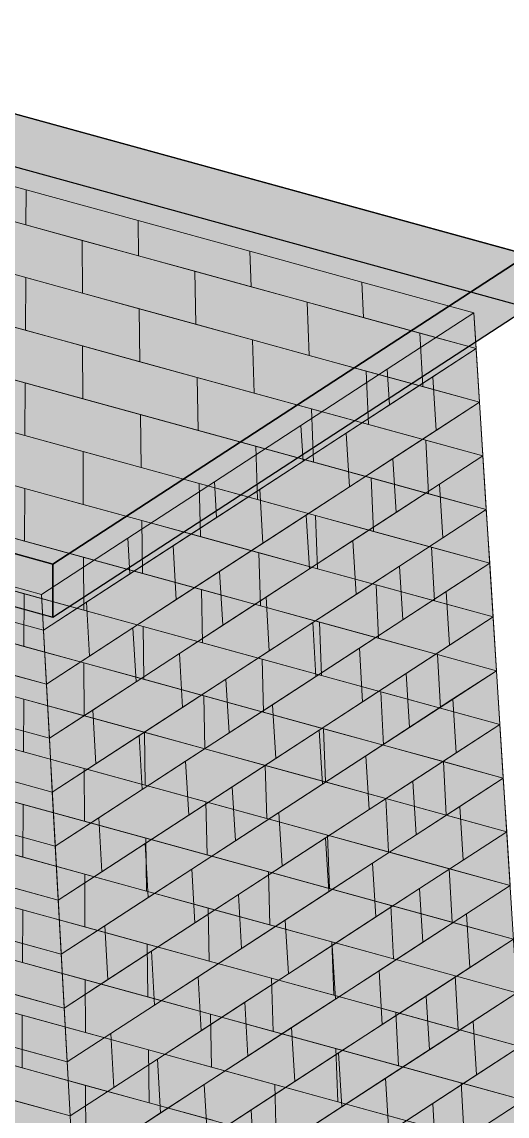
# Paper-space layout '02 Chimney' of a CAD drawing. Header units: millimetres. Extents: x 5 to 415, y 5 to 287.
# Drawn here: x 277.7 to 299.9, y 149 to 199 of the extents above; entities that cross this region are included whole.
import ezdxf

# ---------------------------------------------------------------- set-up
doc = ezdxf.new("R2010")
doc.units = ezdxf.units.MM
doc.layers.add('SHEET_GEOMETRY', color=7, linetype='Continuous')

# ---------------------------------------------------------------- blocks, each defined once
blk = doc.blocks.new('SHEET_02_CHIMNEY')
at = {"layer": 'SHEET_GEOMETRY', "lineweight": 25}
for p, q in [((262.04, 199.027), (300.861, 188.372)), ((300.861, 188.372), (262.04, 199.027)), ((300.861, 185.952), (262.04, 196.606)), ((279.141, 174.238), (300.861, 188.372)), ((300.861, 188.372), (279.141, 174.238)), ((279.141, 171.817), (300.861, 185.952)), ((240.32, 184.892), (279.141, 174.238)), ((279.141, 174.238), (240.32, 184.892)), ((240.32, 182.472), (279.141, 171.817)), ((279.141, 174.238), (279.141, 171.817)), ((279.141, 171.817), (279.141, 174.238))]:
    blk.add_line(p, q, dxfattribs=at)
at = {"layer": 'SHEET_GEOMETRY', "lineweight": 9}
for p, q in [((272.802, 192.756), (277.921, 191.351)), ((277.914, 189.745), (272.767, 191.158)), ((277.921, 191.351), (277.914, 189.745)), ((277.914, 189.745), (277.921, 191.351)), ((277.921, 191.351), (283.04, 189.946)), ((275.34, 190.451), (280.487, 189.039)), ((283.061, 188.332), (277.914, 189.745)), ((283.04, 189.946), (283.061, 188.332)), ((283.061, 188.332), (283.04, 189.946)), ((283.04, 189.946), (288.16, 188.541)), ((272.713, 188.761), (277.902, 187.337)), ((280.487, 189.039), (280.497, 186.625)), ((280.497, 186.625), (280.487, 189.039)), ((280.487, 189.039), (285.634, 187.626)), ((288.208, 186.92), (283.061, 188.332)), ((288.16, 188.541), (288.208, 186.92)), ((288.208, 186.92), (288.16, 188.541)), ((288.16, 188.541), (293.279, 187.136)), ((280.497, 186.625), (275.308, 188.049)), ((285.634, 187.626), (285.685, 185.201)), ((285.685, 185.201), (285.634, 187.626)), ((285.634, 187.626), (290.781, 186.214)), ((277.902, 187.337), (277.891, 184.928)), ((277.891, 184.928), (277.902, 187.337)), ((277.902, 187.337), (283.091, 185.913)), ((293.279, 187.136), (293.355, 185.507)), ((293.355, 185.507), (293.279, 187.136)), ((293.279, 187.136), (298.398, 185.731)), ((285.685, 185.201), (280.497, 186.625)), ((293.355, 185.507), (288.208, 186.92)), ((277.891, 184.928), (272.66, 186.364)), ((290.781, 186.214), (290.874, 183.777)), ((290.874, 183.777), (290.781, 186.214)), ((290.781, 186.214), (295.928, 184.801)), ((275.276, 185.646), (280.506, 184.211)), ((283.091, 185.913), (283.121, 183.493)), ((283.121, 183.493), (283.091, 185.913)), ((283.091, 185.913), (288.28, 184.489)), ((298.398, 185.731), (294.442, 183.156)), ((298.398, 185.731), (298.502, 184.095)), ((298.502, 184.095), (298.398, 185.731)), ((290.874, 183.777), (285.685, 185.201)), ((298.502, 184.095), (293.355, 185.507)), ((283.121, 183.493), (277.891, 184.928)), ((295.928, 184.801), (296.063, 182.352)), ((296.063, 182.352), (295.928, 184.801)), ((295.928, 184.801), (298.502, 184.095)), ((280.506, 184.211), (280.516, 181.796)), ((280.516, 181.796), (280.506, 184.211)), ((280.506, 184.211), (285.737, 182.775)), ((288.28, 184.489), (288.352, 182.057)), ((288.352, 182.057), (288.28, 184.489)), ((288.28, 184.489), (293.469, 183.064)), ((294.543, 181.518), (298.502, 184.095)), ((298.502, 184.095), (296.523, 182.807)), ((298.502, 184.095), (298.657, 181.64)), ((298.657, 181.64), (298.502, 184.095)), ((272.607, 183.967), (277.879, 182.52)), ((296.063, 182.352), (290.874, 183.777)), ((280.516, 181.796), (275.243, 183.243)), ((288.352, 182.057), (283.121, 183.493)), ((294.442, 183.156), (290.486, 180.582)), ((294.442, 183.156), (294.543, 181.518)), ((294.543, 181.518), (294.442, 183.156)), ((285.737, 182.775), (285.788, 180.349)), ((285.788, 180.349), (285.737, 182.775)), ((285.737, 182.775), (290.967, 181.339)), ((296.523, 182.807), (292.564, 180.23)), ((293.469, 183.064), (293.582, 180.622)), ((293.582, 180.622), (293.469, 183.064)), ((293.469, 183.064), (298.657, 181.64)), ((296.523, 182.807), (296.676, 180.351)), ((296.676, 180.351), (296.523, 182.807)), ((277.879, 182.52), (277.868, 180.112)), ((277.868, 180.112), (277.879, 182.52)), ((277.879, 182.52), (283.152, 181.073)), ((298.657, 181.64), (296.063, 182.352)), ((285.788, 180.349), (280.516, 181.796)), ((293.582, 180.622), (288.352, 182.057)), ((298.657, 181.64), (294.695, 179.062)), ((296.676, 180.351), (298.657, 181.64)), ((298.657, 181.64), (298.813, 179.186)), ((298.813, 179.186), (298.657, 181.64)), ((277.868, 180.112), (272.554, 181.57)), ((290.585, 178.942), (294.543, 181.518)), ((290.967, 181.339), (291.06, 178.902)), ((291.06, 178.902), (290.967, 181.339)), ((290.967, 181.339), (296.198, 179.904)), ((275.211, 180.841), (280.525, 179.382)), ((283.152, 181.073), (283.182, 178.653)), ((283.182, 178.653), (283.152, 181.073)), ((283.152, 181.073), (288.424, 179.626)), ((290.486, 180.582), (286.53, 178.007)), ((290.486, 180.582), (290.585, 178.942)), ((290.585, 178.942), (290.486, 180.582)), ((298.813, 179.186), (293.582, 180.622)), ((283.182, 178.653), (277.868, 180.112)), ((291.06, 178.902), (285.788, 180.349)), ((292.564, 180.23), (288.605, 177.654)), ((292.564, 180.23), (292.714, 177.772)), ((292.714, 177.772), (292.564, 180.23)), ((292.714, 177.772), (296.676, 180.351)), ((288.424, 179.626), (288.496, 177.195)), ((288.496, 177.195), (288.424, 179.626)), ((288.424, 179.626), (293.696, 178.179)), ((296.198, 179.904), (296.332, 177.455)), ((296.332, 177.455), (296.198, 179.904)), ((296.198, 179.904), (298.813, 179.186)), ((272.501, 179.173), (277.857, 177.703)), ((280.525, 179.382), (280.535, 176.968)), ((280.535, 176.968), (280.525, 179.382)), ((280.525, 179.382), (285.839, 177.924)), ((294.847, 176.605), (298.813, 179.186)), ((298.813, 179.186), (296.83, 177.896)), ((298.813, 179.186), (298.969, 176.732)), ((298.969, 176.732), (298.813, 179.186)), ((288.496, 177.195), (283.182, 178.653)), ((286.626, 176.366), (290.585, 178.942)), ((294.695, 179.062), (290.733, 176.483)), ((296.332, 177.455), (291.06, 178.902)), ((294.695, 179.062), (294.847, 176.605)), ((294.847, 176.605), (294.695, 179.062)), ((280.535, 176.968), (275.179, 178.438)), ((293.696, 178.179), (293.81, 175.736)), ((293.81, 175.736), (293.696, 178.179)), ((293.696, 178.179), (298.969, 176.732)), ((277.857, 177.703), (277.845, 175.295)), ((277.845, 175.295), (277.857, 177.703)), ((277.857, 177.703), (283.212, 176.233)), ((286.53, 178.007), (282.574, 175.433)), ((288.605, 177.654), (284.647, 175.078)), ((285.839, 177.924), (285.89, 175.498)), ((285.89, 175.498), (285.839, 177.924)), ((285.839, 177.924), (291.153, 176.465)), ((286.53, 178.007), (286.626, 176.366)), ((286.626, 176.366), (286.53, 178.007)), ((288.605, 177.654), (288.751, 175.194)), ((288.751, 175.194), (288.605, 177.654)), ((288.751, 175.194), (292.714, 177.772)), ((296.83, 177.896), (292.864, 175.315)), ((296.83, 177.896), (296.984, 175.44)), ((296.984, 175.44), (296.83, 177.896)), ((293.81, 175.736), (288.496, 177.195)), ((298.969, 176.732), (296.332, 177.455)), ((277.845, 175.295), (272.448, 176.776)), ((285.89, 175.498), (280.535, 176.968)), ((290.881, 174.024), (294.847, 176.605)), ((298.969, 176.732), (294.998, 174.148)), ((296.984, 175.44), (298.969, 176.732)), ((298.969, 176.732), (299.124, 174.278)), ((299.124, 174.278), (298.969, 176.732)), ((282.667, 173.79), (286.626, 176.366)), ((283.212, 176.233), (283.243, 173.813)), ((283.243, 173.813), (283.212, 176.233)), ((283.212, 176.233), (288.568, 174.763)), ((290.733, 176.483), (286.77, 173.904)), ((290.733, 176.483), (290.881, 174.024)), ((290.881, 174.024), (290.733, 176.483)), ((291.153, 176.465), (291.246, 174.028)), ((291.246, 174.028), (291.153, 176.465)), ((291.153, 176.465), (296.467, 175.007)), ((275.147, 176.035), (280.544, 174.554)), ((299.124, 174.278), (293.81, 175.736)), ((283.243, 173.813), (277.845, 175.295)), ((282.574, 175.433), (278.618, 172.858)), ((284.647, 175.078), (280.688, 172.502)), ((282.574, 175.433), (282.667, 173.79)), ((282.667, 173.79), (282.574, 175.433)), ((284.647, 175.078), (284.789, 172.615)), ((284.789, 172.615), (284.647, 175.078)), ((284.789, 172.615), (288.751, 175.194)), ((291.246, 174.028), (285.89, 175.498)), ((292.864, 175.315), (288.897, 172.733)), ((292.864, 175.315), (293.013, 172.857)), ((293.013, 172.857), (292.864, 175.315)), ((293.013, 172.857), (296.984, 175.44)), ((288.568, 174.763), (288.64, 172.332)), ((288.64, 172.332), (288.568, 174.763)), ((288.568, 174.763), (293.924, 173.293)), ((296.467, 175.007), (296.602, 172.559)), ((296.602, 172.559), (296.467, 175.007)), ((296.467, 175.007), (299.124, 174.278)), ((272.395, 174.379), (277.834, 172.886)), ((278.618, 172.858), (273.498, 174.263)), ((280.544, 174.554), (280.554, 172.14)), ((280.554, 172.14), (280.544, 174.554)), ((280.544, 174.554), (285.942, 173.073)), ((294.998, 174.148), (291.028, 171.565)), ((294.998, 174.148), (295.15, 171.692)), ((295.15, 171.692), (294.998, 174.148)), ((295.15, 171.692), (299.124, 174.278)), ((299.124, 174.278), (297.137, 172.985)), ((299.124, 174.278), (299.28, 171.824)), ((299.28, 171.824), (299.124, 174.278)), ((280.554, 172.14), (275.114, 173.633)), ((278.709, 171.214), (282.667, 173.79)), ((286.77, 173.904), (282.808, 171.326)), ((288.64, 172.332), (283.243, 173.813)), ((286.77, 173.904), (286.914, 171.443)), ((286.914, 171.443), (286.77, 173.904)), ((286.914, 171.443), (290.881, 174.024)), ((296.602, 172.559), (291.246, 174.028)), ((285.942, 173.073), (285.993, 170.647)), ((285.993, 170.647), (285.942, 173.073)), ((285.942, 173.073), (291.339, 171.591)), ((293.924, 173.293), (294.038, 170.851)), ((294.038, 170.851), (293.924, 173.293)), ((293.924, 173.293), (299.28, 171.824)), ((273.562, 172.626), (278.709, 171.214)), ((277.834, 172.886), (277.823, 170.478)), ((277.823, 170.478), (277.834, 172.886)), ((277.834, 172.886), (283.273, 171.394)), ((278.618, 172.858), (278.709, 171.214)), ((278.709, 171.214), (278.618, 172.858)), ((280.826, 170.036), (284.789, 172.615)), ((288.897, 172.733), (284.931, 170.152)), ((288.897, 172.733), (289.043, 170.273)), ((289.043, 170.273), (288.897, 172.733)), ((289.043, 170.273), (293.013, 172.857)), ((297.137, 172.985), (293.163, 170.399)), ((297.137, 172.985), (297.291, 170.529)), ((297.291, 170.529), (297.137, 172.985)), ((280.688, 172.502), (278.709, 171.214)), ((285.993, 170.647), (280.554, 172.14)), ((280.688, 172.502), (280.826, 170.036)), ((280.826, 170.036), (280.688, 172.502)), ((294.038, 170.851), (288.64, 172.332)), ((299.28, 171.824), (296.602, 172.559)), ((277.823, 170.478), (272.342, 171.982)), ((278.709, 171.214), (276.135, 171.92)), ((291.176, 169.106), (295.15, 171.692)), ((291.339, 171.591), (291.432, 169.154)), ((291.432, 169.154), (291.339, 171.591)), ((291.339, 171.591), (296.736, 170.11)), ((299.28, 171.824), (295.302, 169.235)), ((297.291, 170.529), (299.28, 171.824)), ((299.28, 171.824), (299.435, 169.369)), ((299.435, 169.369), (299.28, 171.824)), ((275.082, 171.23), (280.563, 169.726)), ((278.709, 171.214), (278.845, 168.747)), ((278.845, 168.747), (278.709, 171.214)), ((282.808, 171.326), (278.845, 168.747)), ((282.808, 171.326), (282.948, 168.862)), ((282.948, 168.862), (282.808, 171.326)), ((282.948, 168.862), (286.914, 171.443)), ((283.273, 171.394), (283.304, 168.974)), ((283.304, 168.974), (283.273, 171.394)), ((283.273, 171.394), (288.712, 169.901)), ((291.028, 171.565), (287.058, 168.981)), ((291.028, 171.565), (291.176, 169.106)), ((291.176, 169.106), (291.028, 171.565)), ((291.432, 169.154), (285.993, 170.647)), ((299.435, 169.369), (294.038, 170.851)), ((278.845, 168.747), (273.656, 170.171)), ((283.304, 168.974), (277.823, 170.478)), ((284.931, 170.152), (280.965, 167.571)), ((284.931, 170.152), (285.073, 167.689)), ((285.073, 167.689), (284.931, 170.152)), ((285.073, 167.689), (289.043, 170.273)), ((293.163, 170.399), (289.19, 167.813)), ((293.163, 170.399), (293.313, 167.941)), ((293.313, 167.941), (293.163, 170.399)), ((293.313, 167.941), (297.291, 170.529)), ((296.736, 170.11), (296.871, 167.662)), ((296.871, 167.662), (296.736, 170.11)), ((296.736, 170.11), (299.435, 169.369)), ((272.289, 169.585), (277.811, 168.07)), ((278.845, 168.747), (280.826, 170.036)), ((280.563, 169.726), (280.573, 167.312)), ((280.573, 167.312), (280.563, 169.726)), ((280.563, 169.726), (286.044, 168.222)), ((288.712, 169.901), (288.784, 167.469)), ((288.784, 167.469), (288.712, 169.901)), ((288.712, 169.901), (294.152, 168.408)), ((276.251, 169.459), (278.845, 168.747)), ((287.203, 166.52), (291.176, 169.106)), ((295.302, 169.235), (291.324, 166.647)), ((296.871, 167.662), (291.432, 169.154)), ((295.302, 169.235), (295.454, 166.778)), ((295.454, 166.778), (295.302, 169.235)), ((295.454, 166.778), (299.435, 169.369)), ((299.435, 169.369), (297.444, 168.074)), ((299.435, 169.369), (299.591, 166.915)), ((299.591, 166.915), (299.435, 169.369)), ((280.573, 167.312), (275.05, 168.827)), ((278.845, 168.747), (278.982, 166.281)), ((278.982, 166.281), (278.845, 168.747)), ((278.982, 166.281), (282.948, 168.862)), ((287.058, 168.981), (283.088, 166.398)), ((288.784, 167.469), (283.304, 168.974)), ((287.058, 168.981), (287.203, 166.52)), ((287.203, 166.52), (287.058, 168.981)), ((277.811, 168.07), (277.8, 165.661)), ((277.8, 165.661), (277.811, 168.07)), ((277.811, 168.07), (283.334, 166.554)), ((286.044, 168.222), (286.095, 165.796)), ((286.095, 165.796), (286.044, 168.222)), ((286.044, 168.222), (291.525, 166.717)), ((297.444, 168.074), (293.463, 165.483)), ((294.152, 168.408), (294.265, 165.965)), ((294.265, 165.965), (294.152, 168.408)), ((294.152, 168.408), (299.591, 166.915)), ((297.444, 168.074), (297.598, 165.618)), ((297.598, 165.618), (297.444, 168.074)), ((273.751, 167.716), (278.982, 166.281)), ((280.965, 167.571), (278.982, 166.281)), ((280.965, 167.571), (281.103, 165.106)), ((281.103, 165.106), (280.965, 167.571)), ((281.103, 165.106), (285.073, 167.689)), ((289.19, 167.813), (285.216, 165.227)), ((289.19, 167.813), (289.336, 165.352)), ((289.336, 165.352), (289.19, 167.813)), ((289.336, 165.352), (293.313, 167.941)), ((299.591, 166.915), (296.871, 167.662)), ((277.8, 165.661), (272.235, 167.188)), ((286.095, 165.796), (280.573, 167.312)), ((294.265, 165.965), (288.784, 167.469)), ((278.982, 166.281), (276.367, 166.998)), ((291.324, 166.647), (287.347, 164.058)), ((291.324, 166.647), (291.472, 164.187)), ((291.472, 164.187), (291.324, 166.647)), ((291.472, 164.187), (295.454, 166.778)), ((291.525, 166.717), (291.618, 164.28)), ((291.618, 164.28), (291.525, 166.717)), ((291.525, 166.717), (297.006, 165.213)), ((299.591, 166.915), (295.606, 164.322)), ((297.598, 165.618), (299.591, 166.915)), ((299.591, 166.915), (299.746, 164.461)), ((299.746, 164.461), (299.591, 166.915)), ((275.018, 166.425), (280.582, 164.898)), ((278.982, 166.281), (279.118, 163.814)), ((279.118, 163.814), (278.982, 166.281)), ((283.088, 166.398), (279.118, 163.814)), ((283.088, 166.398), (283.229, 163.934)), ((283.229, 163.934), (283.088, 166.398)), ((283.229, 163.934), (287.203, 166.52)), ((283.334, 166.554), (283.364, 164.134)), ((283.364, 164.134), (283.334, 166.554)), ((283.334, 166.554), (288.857, 165.038)), ((283.364, 164.134), (277.8, 165.661)), ((291.618, 164.28), (286.095, 165.796)), ((293.613, 163.025), (297.598, 165.618)), ((299.746, 164.461), (294.265, 165.965)), ((279.118, 163.814), (273.846, 165.261)), ((279.118, 163.814), (281.103, 165.106)), ((285.216, 165.227), (281.242, 162.64)), ((285.216, 165.227), (285.358, 162.764)), ((285.358, 162.764), (285.216, 165.227)), ((285.358, 162.764), (289.336, 165.352)), ((293.463, 165.483), (289.482, 162.892)), ((293.463, 165.483), (293.613, 163.025)), ((293.613, 163.025), (293.463, 165.483)), ((297.006, 165.213), (297.14, 162.765)), ((297.14, 162.765), (297.006, 165.213)), ((297.006, 165.213), (299.746, 164.461)), ((272.182, 164.791), (277.788, 163.253)), ((280.582, 164.898), (280.592, 162.483)), ((280.592, 162.483), (280.582, 164.898)), ((280.582, 164.898), (286.146, 163.37)), ((288.857, 165.038), (288.929, 162.607)), ((288.929, 162.607), (288.857, 165.038)), ((288.857, 165.038), (294.379, 163.522)), ((276.482, 164.537), (279.118, 163.814)), ((288.929, 162.607), (283.364, 164.134)), ((287.491, 161.596), (291.472, 164.187)), ((297.14, 162.765), (291.618, 164.28)), ((295.606, 164.322), (291.62, 161.728)), ((295.606, 164.322), (295.757, 161.865)), ((295.757, 161.865), (295.606, 164.322)), ((295.757, 161.865), (299.746, 164.461)), ((299.746, 164.461), (297.752, 163.163)), ((299.746, 164.461), (299.902, 162.007)), ((299.902, 162.007), (299.746, 164.461)), ((280.592, 162.483), (274.985, 164.022)), ((279.118, 163.814), (279.255, 161.347)), ((279.255, 161.347), (279.118, 163.814)), ((279.255, 161.347), (283.229, 163.934)), ((287.347, 164.058), (283.369, 161.469)), ((287.347, 164.058), (287.491, 161.596)), ((287.491, 161.596), (287.347, 164.058)), ((277.788, 163.253), (277.777, 160.844)), ((277.777, 160.844), (277.788, 163.253)), ((277.788, 163.253), (283.395, 161.714)), ((286.146, 163.37), (286.198, 160.945)), ((286.198, 160.945), (286.146, 163.37)), ((286.146, 163.37), (291.711, 161.843)), ((297.752, 163.163), (293.763, 160.567)), ((294.379, 163.522), (294.493, 161.08)), ((294.493, 161.08), (294.379, 163.522)), ((294.379, 163.522), (299.902, 162.007)), ((297.752, 163.163), (297.905, 160.708)), ((297.905, 160.708), (297.752, 163.163)), ((273.941, 162.806), (279.255, 161.347)), ((281.242, 162.64), (279.255, 161.347)), ((281.242, 162.64), (281.38, 160.175)), ((281.38, 160.175), (281.242, 162.64)), ((281.38, 160.175), (285.358, 162.764)), ((289.482, 162.892), (285.5, 160.301)), ((294.493, 161.08), (288.929, 162.607)), ((289.482, 162.892), (289.628, 160.431)), ((289.628, 160.431), (289.482, 162.892)), ((289.628, 160.431), (293.613, 163.025)), ((299.902, 162.007), (297.14, 162.765)), ((277.777, 160.844), (272.129, 162.394)), ((279.255, 161.347), (276.598, 162.077)), ((286.198, 160.945), (280.592, 162.483)), ((274.953, 161.619), (280.601, 160.069)), ((283.395, 161.714), (283.425, 159.294)), ((283.425, 159.294), (283.395, 161.714)), ((283.395, 161.714), (289.001, 160.176)), ((283.51, 159.005), (287.491, 161.596)), ((291.62, 161.728), (287.635, 159.135)), ((291.62, 161.728), (291.768, 159.269)), ((291.768, 159.269), (291.62, 161.728)), ((291.711, 161.843), (291.804, 159.406)), ((291.804, 159.406), (291.711, 161.843)), ((291.711, 161.843), (297.275, 160.316)), ((291.768, 159.269), (295.757, 161.865)), ((299.902, 162.007), (295.909, 159.408)), ((297.905, 160.708), (299.902, 162.007)), ((299.902, 162.007), (300.057, 159.553)), ((300.057, 159.553), (299.902, 162.007)), ((279.255, 161.347), (279.392, 158.881)), ((279.392, 158.881), (279.255, 161.347)), ((283.369, 161.469), (279.392, 158.881)), ((283.369, 161.469), (283.51, 159.005)), ((283.51, 159.005), (283.369, 161.469)), ((300.057, 159.553), (294.493, 161.08)), ((283.425, 159.294), (277.777, 160.844)), ((291.804, 159.406), (286.198, 160.945)), ((293.763, 160.567), (289.774, 157.971)), ((293.763, 160.567), (293.913, 158.109)), ((293.913, 158.109), (293.763, 160.567)), ((293.913, 158.109), (297.905, 160.708)), ((279.392, 158.881), (274.036, 160.351)), ((279.392, 158.881), (281.38, 160.175)), ((280.601, 160.069), (280.61, 157.655)), ((280.61, 157.655), (280.601, 160.069)), ((280.601, 160.069), (286.249, 158.519)), ((285.5, 160.301), (281.519, 157.71)), ((285.5, 160.301), (285.642, 157.838)), ((285.642, 157.838), (285.5, 160.301)), ((285.642, 157.838), (289.628, 160.431)), ((289.001, 160.176), (289.073, 157.744)), ((289.073, 157.744), (289.001, 160.176)), ((289.001, 160.176), (294.607, 158.637)), ((297.275, 160.316), (297.41, 157.868)), ((297.41, 157.868), (297.275, 160.316)), ((297.275, 160.316), (300.057, 159.553)), ((272.076, 159.998), (277.766, 158.436)), ((276.714, 159.616), (279.392, 158.881)), ((280.61, 157.655), (274.921, 159.217)), ((289.073, 157.744), (283.425, 159.294)), ((287.635, 159.135), (283.65, 156.541)), ((287.635, 159.135), (287.779, 156.673)), ((287.779, 156.673), (287.635, 159.135)), ((287.779, 156.673), (291.768, 159.269)), ((297.41, 157.868), (291.804, 159.406)), ((295.909, 159.408), (291.916, 156.81)), ((295.909, 159.408), (296.061, 156.952)), ((296.061, 156.952), (295.909, 159.408)), ((296.061, 156.952), (300.057, 159.553)), ((300.057, 159.553), (298.059, 158.252)), ((279.392, 158.881), (279.528, 156.414)), ((279.528, 156.414), (279.392, 158.881)), ((279.528, 156.414), (283.51, 159.005)), ((294.607, 158.637), (294.721, 156.194)), ((294.721, 156.194), (294.607, 158.637)), ((294.607, 158.637), (300.213, 157.098)), ((277.766, 158.436), (277.754, 156.028)), ((277.754, 156.028), (277.766, 158.436)), ((277.766, 158.436), (283.455, 156.874)), ((286.249, 158.519), (286.3, 156.094)), ((286.3, 156.094), (286.249, 158.519)), ((286.249, 158.519), (291.897, 156.969)), ((289.92, 155.511), (293.913, 158.109)), ((298.059, 158.252), (294.062, 155.651)), ((298.059, 158.252), (298.213, 155.797)), ((298.213, 155.797), (298.059, 158.252)), ((277.754, 156.028), (272.023, 157.601)), ((274.131, 157.896), (279.528, 156.414)), ((281.519, 157.71), (279.528, 156.414)), ((286.3, 156.094), (280.61, 157.655)), ((281.519, 157.71), (281.657, 155.245)), ((281.657, 155.245), (281.519, 157.71)), ((281.657, 155.245), (285.642, 157.838)), ((289.774, 157.971), (285.785, 155.375)), ((294.721, 156.194), (289.073, 157.744)), ((289.774, 157.971), (289.92, 155.511)), ((289.92, 155.511), (289.774, 157.971)), ((300.213, 157.098), (297.41, 157.868)), ((279.528, 156.414), (276.829, 157.155)), ((300.213, 157.098), (296.213, 154.495)), ((298.213, 155.797), (300.213, 157.098)), ((274.889, 156.814), (280.62, 155.241)), ((283.455, 156.874), (283.486, 154.455)), ((283.486, 154.455), (283.455, 156.874)), ((283.455, 156.874), (289.145, 155.313)), ((283.79, 154.077), (287.779, 156.673)), ((291.916, 156.81), (287.923, 154.212)), ((291.897, 156.969), (291.99, 154.532)), ((291.99, 154.532), (291.897, 156.969)), ((291.897, 156.969), (297.545, 155.419)), ((291.916, 156.81), (292.064, 154.351)), ((292.064, 154.351), (291.916, 156.81)), ((292.064, 154.351), (296.061, 156.952)), ((279.528, 156.414), (279.665, 153.948)), ((279.665, 153.948), (279.528, 156.414)), ((283.65, 156.541), (279.665, 153.948)), ((283.65, 156.541), (283.79, 154.077)), ((283.79, 154.077), (283.65, 156.541)), ((291.99, 154.532), (286.3, 156.094)), ((300.368, 154.644), (294.721, 156.194)), ((283.486, 154.455), (277.754, 156.028)), ((294.062, 155.651), (290.066, 153.05)), ((294.062, 155.651), (294.212, 153.193)), ((294.212, 153.193), (294.062, 155.651)), ((294.212, 153.193), (298.213, 155.797)), ((271.97, 155.204), (277.743, 153.619)), ((279.665, 153.948), (274.225, 155.441)), ((279.665, 153.948), (281.657, 155.245)), ((280.62, 155.241), (280.629, 152.827)), ((280.629, 152.827), (280.62, 155.241)), ((280.62, 155.241), (286.351, 153.668)), ((285.785, 155.375), (281.796, 152.779)), ((285.785, 155.375), (285.927, 152.912)), ((285.927, 152.912), (285.785, 155.375)), ((285.927, 152.912), (289.92, 155.511)), ((289.145, 155.313), (289.217, 152.882)), ((289.217, 152.882), (289.145, 155.313)), ((289.145, 155.313), (294.834, 153.751)), ((297.545, 155.419), (297.679, 152.971)), ((297.679, 152.971), (297.545, 155.419)), ((297.545, 155.419), (300.368, 154.644)), ((276.945, 154.694), (279.665, 153.948)), ((296.364, 152.038), (300.368, 154.644)), ((300.368, 154.644), (298.366, 153.341)), ((280.629, 152.827), (274.856, 154.411)), ((279.801, 151.481), (283.79, 154.077)), ((289.217, 152.882), (283.486, 154.455)), ((287.923, 154.212), (283.931, 151.613)), ((287.923, 154.212), (288.068, 151.75)), ((288.068, 151.75), (287.923, 154.212)), ((288.068, 151.75), (292.064, 154.351)), ((297.679, 152.971), (291.99, 154.532)), ((296.213, 154.495), (292.212, 151.892)), ((296.213, 154.495), (296.364, 152.038)), ((296.364, 152.038), (296.213, 154.495)), ((277.743, 153.619), (277.732, 151.211)), ((277.732, 151.211), (277.743, 153.619)), ((277.743, 153.619), (283.516, 152.035)), ((279.665, 153.948), (279.801, 151.481)), ((279.801, 151.481), (279.665, 153.948)), ((286.351, 153.668), (286.403, 151.243)), ((286.403, 151.243), (286.351, 153.668)), ((286.351, 153.668), (292.083, 152.095)), ((294.834, 153.751), (294.948, 151.309)), ((294.948, 151.309), (294.834, 153.751)), ((294.834, 153.751), (300.524, 152.19)), ((290.212, 150.59), (294.212, 153.193)), ((298.366, 153.341), (294.362, 150.735)), ((298.366, 153.341), (298.52, 150.886)), ((298.52, 150.886), (298.366, 153.341)), ((277.732, 151.211), (271.917, 152.807)), ((274.32, 152.985), (279.801, 151.481)), ((281.796, 152.779), (279.801, 151.481)), ((286.403, 151.243), (280.629, 152.827)), ((281.796, 152.779), (281.934, 150.314)), ((281.934, 150.314), (281.796, 152.779)), ((281.934, 150.314), (285.927, 152.912)), ((290.066, 153.05), (286.069, 150.449)), ((294.948, 151.309), (289.217, 152.882)), ((290.066, 153.05), (290.212, 150.59)), ((290.212, 150.59), (290.066, 153.05)), ((300.524, 152.19), (297.679, 152.971)), ((279.801, 151.481), (277.061, 152.233)), ((292.083, 152.095), (292.176, 149.658)), ((292.176, 149.658), (292.083, 152.095)), ((292.083, 152.095), (297.814, 150.522)), ((300.524, 152.19), (296.516, 149.582)), ((298.52, 150.886), (300.524, 152.19)), ((274.824, 152.009), (280.639, 150.413)), ((283.931, 151.613), (279.938, 149.015)), ((283.516, 152.035), (283.546, 149.615)), ((283.546, 149.615), (283.516, 152.035)), ((283.516, 152.035), (289.289, 150.45)), ((283.931, 151.613), (284.071, 149.149)), ((284.071, 149.149), (283.931, 151.613)), ((284.071, 149.149), (288.068, 151.75)), ((292.212, 151.892), (288.212, 149.288)), ((292.212, 151.892), (292.36, 149.432)), ((292.36, 149.432), (292.212, 151.892)), ((292.36, 149.432), (296.364, 152.038)), ((283.546, 149.615), (277.732, 151.211)), ((279.801, 151.481), (279.938, 149.015)), ((279.938, 149.015), (279.801, 151.481)), ((292.176, 149.658), (286.403, 151.243)), ((300.68, 149.736), (294.948, 151.309)), ((286.212, 147.987), (290.212, 150.59)), ((294.362, 150.735), (290.358, 148.13)), ((294.362, 150.735), (294.512, 148.277)), ((294.512, 148.277), (294.362, 150.735)), ((294.512, 148.277), (298.52, 150.886)), ((279.938, 149.015), (274.415, 150.53)), ((279.938, 149.015), (281.934, 150.314)), ((280.639, 150.413), (280.648, 147.999)), ((280.648, 147.999), (280.639, 150.413)), ((280.639, 150.413), (286.454, 148.817)), ((286.069, 150.449), (282.073, 147.849)), ((286.069, 150.449), (286.212, 147.987)), ((286.212, 147.987), (286.069, 150.449)), ((289.289, 150.45), (289.361, 148.019)), ((289.361, 148.019), (289.289, 150.45)), ((289.289, 150.45), (295.062, 148.866)), ((297.814, 150.522), (297.949, 148.074)), ((297.949, 148.074), (297.814, 150.522)), ((297.814, 150.522), (300.68, 149.736)), ((277.177, 149.773), (279.938, 149.015)), ((289.361, 148.019), (283.546, 149.615)), ((297.949, 148.074), (292.176, 149.658)), ((296.516, 149.582), (292.508, 146.973)), ((296.516, 149.582), (296.668, 147.125)), ((296.668, 147.125), (296.516, 149.582)), ((296.668, 147.125), (300.68, 149.736)), ((300.68, 149.736), (298.674, 148.43)), ((280.074, 146.548), (284.071, 149.149)), ((288.212, 149.288), (284.211, 146.685)), ((288.212, 149.288), (288.356, 146.827)), ((288.356, 146.827), (288.212, 149.288)), ((288.356, 146.827), (292.36, 149.432)), ((279.938, 149.015), (280.074, 146.548)), ((280.074, 146.548), (279.938, 149.015))]:
    blk.add_line(p, q, dxfattribs=at)
at = {"layer": 'SHEET_GEOMETRY', "lineweight": 18}
for p, q in [((303.168, 110.468), (298.398, 185.731)), ((282.806, 97.217), (278.618, 172.858))]:
    blk.add_line(p, q, dxfattribs=at)
at = {"layer": 'SHEET_GEOMETRY', "color": 9}
for points in [[(240.32, 184.892), (300.861, 188.372), (262.04, 199.027)], [(240.32, 184.892), (279.141, 174.238), (300.861, 188.372)]]:
    blk.add_solid(points, dxfattribs=at)
at = {"layer": 'SHEET_GEOMETRY', "color": 253}
for points in [[(300.861, 185.952), (262.04, 196.606), (262.04, 199.027)], [(300.861, 185.952), (262.04, 199.027), (300.861, 188.372)], [(279.141, 171.817), (300.861, 185.952), (300.861, 188.372)], [(279.141, 171.817), (300.861, 188.372), (279.141, 174.238)], [(240.32, 182.472), (279.141, 174.238), (240.32, 184.892)], [(240.32, 182.472), (279.141, 171.817), (279.141, 174.238)]]:
    blk.add_solid(points, dxfattribs=at)
at = {"layer": 'SHEET_GEOMETRY', "color": 37}
for points in [[(277.914, 189.745), (272.767, 191.158), (272.802, 192.756)], [(277.914, 189.745), (272.802, 192.756), (277.921, 191.351)], [(280.497, 186.625), (275.308, 188.049), (275.34, 190.451)], [(280.497, 186.625), (275.34, 190.451), (280.487, 189.039)], [(288.208, 186.92), (283.061, 188.332), (283.04, 189.946)], [(288.208, 186.92), (283.04, 189.946), (288.16, 188.541)], [(290.874, 183.777), (285.685, 185.201), (285.634, 187.626)], [(290.874, 183.777), (285.634, 187.626), (290.781, 186.214)], [(298.502, 184.095), (293.355, 185.507), (293.279, 187.136)], [(298.502, 184.095), (293.279, 187.136), (298.398, 185.731)], [(296.063, 182.352), (290.874, 183.777), (290.781, 186.214)], [(296.063, 182.352), (290.781, 186.214), (295.928, 184.801)], [(280.516, 181.796), (275.243, 183.243), (275.276, 185.646)], [(280.516, 181.796), (275.276, 185.646), (280.506, 184.211)], [(298.657, 181.64), (296.063, 182.352), (295.928, 184.801)], [(298.657, 181.64), (295.928, 184.801), (298.502, 184.095)], [(280.535, 176.968), (275.179, 178.438), (275.211, 180.841)], [(280.535, 176.968), (275.211, 180.841), (280.525, 179.382)], [(298.969, 176.732), (296.332, 177.455), (296.198, 179.904)], [(298.969, 176.732), (296.198, 179.904), (298.813, 179.186)], [(299.28, 171.824), (296.602, 172.559), (296.467, 175.007)], [(299.28, 171.824), (296.467, 175.007), (299.124, 174.278)], [(283.304, 168.974), (277.823, 170.478), (277.834, 172.886)], [(283.304, 168.974), (277.834, 172.886), (283.273, 171.394)], [(280.573, 167.312), (275.05, 168.827), (275.082, 171.23)], [(280.573, 167.312), (275.082, 171.23), (280.563, 169.726)], [(288.784, 167.469), (283.304, 168.974), (283.273, 171.394)], [(288.784, 167.469), (283.273, 171.394), (288.712, 169.901)], [(299.746, 164.461), (294.265, 165.965), (294.152, 168.408)], [(299.746, 164.461), (294.152, 168.408), (299.591, 166.915)], [(286.198, 160.945), (280.592, 162.483), (280.582, 164.898)], [(286.198, 160.945), (280.582, 164.898), (286.146, 163.37)], [(294.493, 161.08), (288.929, 162.607), (288.857, 165.038)], [(294.493, 161.08), (288.857, 165.038), (294.379, 163.522)], [(300.213, 157.098), (297.41, 157.868), (297.275, 160.316)], [(300.213, 157.098), (297.275, 160.316), (300.057, 159.553)], [(277.754, 156.028), (272.023, 157.601), (272.076, 159.998)], [(277.754, 156.028), (272.076, 159.998), (277.766, 158.436)], [(300.368, 154.644), (294.721, 156.194), (294.607, 158.637)], [(300.368, 154.644), (294.607, 158.637), (300.213, 157.098)], [(291.99, 154.532), (286.3, 156.094), (286.249, 158.519)], [(291.99, 154.532), (286.249, 158.519), (291.897, 156.969)], [(289.217, 152.882), (283.486, 154.455), (283.455, 156.874)], [(289.217, 152.882), (283.455, 156.874), (289.145, 155.313)], [(297.679, 152.971), (291.99, 154.532), (291.897, 156.969)], [(297.679, 152.971), (291.897, 156.969), (297.545, 155.419)], [(286.403, 151.243), (280.629, 152.827), (280.62, 155.241)], [(286.403, 151.243), (280.62, 155.241), (286.351, 153.668)], [(294.948, 151.309), (289.217, 152.882), (289.145, 155.313)], [(294.948, 151.309), (289.145, 155.313), (294.834, 153.751)], [(300.68, 149.736), (294.948, 151.309), (294.834, 153.751)], [(300.68, 149.736), (294.834, 153.751), (300.524, 152.19)], [(297.949, 148.074), (292.176, 149.658), (292.083, 152.095)], [(297.949, 148.074), (292.083, 152.095), (297.814, 150.522)], [(280.648, 147.999), (274.792, 149.606), (274.824, 152.009)], [(280.648, 147.999), (274.824, 152.009), (280.639, 150.413)], [(295.176, 146.423), (289.361, 148.019), (289.289, 150.45)], [(295.176, 146.423), (289.289, 150.45), (295.062, 148.866)]]:
    blk.add_solid(points, dxfattribs=at)
at = {"layer": 'SHEET_GEOMETRY', "color": 47}
for points in [[(283.061, 188.332), (277.914, 189.745), (277.921, 191.351)], [(283.061, 188.332), (277.921, 191.351), (283.04, 189.946)], [(277.891, 184.928), (272.66, 186.364), (272.713, 188.761)], [(277.891, 184.928), (272.713, 188.761), (277.902, 187.337)], [(293.355, 185.507), (288.208, 186.92), (288.16, 188.541)], [(293.355, 185.507), (288.16, 188.541), (293.279, 187.136)], [(288.352, 182.057), (283.121, 183.493), (283.091, 185.913)], [(288.352, 182.057), (283.091, 185.913), (288.28, 184.489)], [(294.543, 181.518), (298.398, 185.731), (294.442, 183.156)], [(294.543, 181.518), (298.502, 184.095), (298.398, 185.731)], [(285.788, 180.349), (280.516, 181.796), (280.506, 184.211)], [(285.788, 180.349), (280.506, 184.211), (285.737, 182.775)], [(293.582, 180.622), (288.352, 182.057), (288.28, 184.489)], [(293.582, 180.622), (288.28, 184.489), (293.469, 183.064)], [(291.06, 178.902), (285.788, 180.349), (285.737, 182.775)], [(291.06, 178.902), (285.737, 182.775), (290.967, 181.339)], [(298.813, 179.186), (293.582, 180.622), (293.469, 183.064)], [(298.813, 179.186), (293.469, 183.064), (298.657, 181.64)], [(296.332, 177.455), (291.06, 178.902), (290.967, 181.339)], [(296.332, 177.455), (290.967, 181.339), (296.198, 179.904)], [(293.81, 175.736), (288.496, 177.195), (288.424, 179.626)], [(293.81, 175.736), (288.424, 179.626), (293.696, 178.179)], [(277.845, 175.295), (272.448, 176.776), (272.501, 179.173)], [(277.845, 175.295), (272.501, 179.173), (277.857, 177.703)], [(285.89, 175.498), (280.535, 176.968), (280.525, 179.382)], [(285.89, 175.498), (280.525, 179.382), (285.839, 177.924)], [(299.124, 174.278), (293.81, 175.736), (293.696, 178.179)], [(299.124, 174.278), (293.696, 178.179), (298.969, 176.732)], [(283.243, 173.813), (277.845, 175.295), (277.857, 177.703)], [(283.243, 173.813), (277.857, 177.703), (283.212, 176.233)], [(288.64, 172.332), (283.243, 173.813), (283.212, 176.233)], [(288.64, 172.332), (283.212, 176.233), (288.568, 174.763)], [(294.038, 170.851), (288.64, 172.332), (288.568, 174.763)], [(294.038, 170.851), (288.568, 174.763), (293.924, 173.293)], [(277.823, 170.478), (272.342, 171.982), (272.395, 174.379)], [(277.823, 170.478), (272.395, 174.379), (277.834, 172.886)], [(285.993, 170.647), (280.554, 172.14), (280.544, 174.554)], [(285.993, 170.647), (280.544, 174.554), (285.942, 173.073)], [(291.432, 169.154), (285.993, 170.647), (285.942, 173.073)], [(291.432, 169.154), (285.942, 173.073), (291.339, 171.591)], [(299.435, 169.369), (294.038, 170.851), (293.924, 173.293)], [(299.435, 169.369), (293.924, 173.293), (299.28, 171.824)], [(296.871, 167.662), (291.432, 169.154), (291.339, 171.591)], [(296.871, 167.662), (291.339, 171.591), (296.736, 170.11)], [(277.8, 165.661), (272.235, 167.188), (272.289, 169.585)], [(277.8, 165.661), (272.289, 169.585), (277.811, 168.07)], [(294.265, 165.965), (288.784, 167.469), (288.712, 169.901)], [(294.265, 165.965), (288.712, 169.901), (294.152, 168.408)], [(291.472, 164.187), (295.302, 169.235), (291.324, 166.647)], [(291.472, 164.187), (295.454, 166.778), (295.302, 169.235)], [(297.598, 165.618), (299.435, 169.369), (297.444, 168.074)], [(297.598, 165.618), (299.591, 166.915), (299.435, 169.369)], [(283.364, 164.134), (277.8, 165.661), (277.811, 168.07)], [(283.364, 164.134), (277.811, 168.07), (283.334, 166.554)], [(293.613, 163.025), (297.444, 168.074), (293.463, 165.483)], [(293.613, 163.025), (297.598, 165.618), (297.444, 168.074)], [(276.482, 164.537), (278.982, 166.281), (276.367, 166.998)], [(297.14, 162.765), (291.618, 164.28), (291.525, 166.717)], [(297.14, 162.765), (291.525, 166.717), (297.006, 165.213)], [(276.482, 164.537), (279.118, 163.814), (278.982, 166.281)], [(279.255, 161.347), (283.088, 166.398), (279.118, 163.814)], [(279.255, 161.347), (283.229, 163.934), (283.088, 166.398)], [(288.929, 162.607), (283.364, 164.134), (283.334, 166.554)], [(288.929, 162.607), (283.334, 166.554), (288.857, 165.038)], [(299.902, 162.007), (297.14, 162.765), (297.006, 165.213)], [(299.902, 162.007), (297.006, 165.213), (299.746, 164.461)], [(277.777, 160.844), (272.129, 162.394), (272.182, 164.791)], [(277.777, 160.844), (272.182, 164.791), (277.788, 163.253)], [(291.768, 159.269), (295.606, 164.322), (291.62, 161.728)], [(291.768, 159.269), (295.757, 161.865), (295.606, 164.322)], [(283.51, 159.005), (287.347, 164.058), (283.369, 161.469)], [(283.51, 159.005), (287.491, 161.596), (287.347, 164.058)], [(283.425, 159.294), (277.777, 160.844), (277.788, 163.253)], [(283.425, 159.294), (277.788, 163.253), (283.395, 161.714)], [(291.804, 159.406), (286.198, 160.945), (286.146, 163.37)], [(291.804, 159.406), (286.146, 163.37), (291.711, 161.843)], [(289.073, 157.744), (283.425, 159.294), (283.395, 161.714)], [(289.073, 157.744), (283.395, 161.714), (289.001, 160.176)], [(297.41, 157.868), (291.804, 159.406), (291.711, 161.843)], [(297.41, 157.868), (291.711, 161.843), (297.275, 160.316)], [(286.3, 156.094), (280.61, 157.655), (280.601, 160.069)], [(286.3, 156.094), (280.601, 160.069), (286.249, 158.519)], [(294.721, 156.194), (289.073, 157.744), (289.001, 160.176)], [(294.721, 156.194), (289.001, 160.176), (294.607, 158.637)], [(292.064, 154.351), (295.909, 159.408), (291.916, 156.81)], [(292.064, 154.351), (296.061, 156.952), (295.909, 159.408)], [(298.213, 155.797), (300.057, 159.553), (298.059, 158.252)], [(298.213, 155.797), (300.213, 157.098), (300.057, 159.553)], [(283.486, 154.455), (277.754, 156.028), (277.766, 158.436)], [(283.486, 154.455), (277.766, 158.436), (283.455, 156.874)], [(276.945, 154.694), (279.528, 156.414), (276.829, 157.155)], [(280.629, 152.827), (274.856, 154.411), (274.889, 156.814)], [(280.629, 152.827), (274.889, 156.814), (280.62, 155.241)], [(276.945, 154.694), (279.665, 153.948), (279.528, 156.414)], [(277.732, 151.211), (271.917, 152.807), (271.97, 155.204)], [(277.732, 151.211), (271.97, 155.204), (277.743, 153.619)], [(300.524, 152.19), (297.679, 152.971), (297.545, 155.419)], [(300.524, 152.19), (297.545, 155.419), (300.368, 154.644)], [(298.52, 150.886), (300.368, 154.644), (298.366, 153.341)], [(298.52, 150.886), (300.524, 152.19), (300.368, 154.644)], [(283.546, 149.615), (277.732, 151.211), (277.743, 153.619)], [(283.546, 149.615), (277.743, 153.619), (283.516, 152.035)], [(292.176, 149.658), (286.403, 151.243), (286.351, 153.668)], [(292.176, 149.658), (286.351, 153.668), (292.083, 152.095)], [(279.938, 149.015), (281.796, 152.779), (279.801, 151.481)], [(279.938, 149.015), (281.934, 150.314), (281.796, 152.779)], [(277.177, 149.773), (279.801, 151.481), (277.061, 152.233)], [(296.668, 147.125), (300.524, 152.19), (296.516, 149.582)], [(296.668, 147.125), (300.68, 149.736), (300.524, 152.19)], [(280.074, 146.548), (283.931, 151.613), (279.938, 149.015)], [(280.074, 146.548), (284.071, 149.149), (283.931, 151.613)], [(289.361, 148.019), (283.546, 149.615), (283.516, 152.035)], [(289.361, 148.019), (283.516, 152.035), (289.289, 150.45)], [(277.177, 149.773), (279.938, 149.015), (279.801, 151.481)], [(286.505, 146.391), (280.648, 147.999), (280.639, 150.413)], [(286.505, 146.391), (280.639, 150.413), (286.454, 148.817)], [(300.835, 147.282), (297.949, 148.074), (297.814, 150.522)], [(300.835, 147.282), (297.814, 150.522), (300.68, 149.736)]]:
    blk.add_solid(points, dxfattribs=at)
at = {"layer": 'SHEET_GEOMETRY', "color": 57}
for points in [[(285.685, 185.201), (280.497, 186.625), (280.487, 189.039)], [(285.685, 185.201), (280.487, 189.039), (285.634, 187.626)], [(283.121, 183.493), (277.891, 184.928), (277.902, 187.337)], [(283.121, 183.493), (277.902, 187.337), (283.091, 185.913)], [(277.868, 180.112), (272.554, 181.57), (272.607, 183.967)], [(277.868, 180.112), (272.607, 183.967), (277.879, 182.52)], [(290.585, 178.942), (294.442, 183.156), (290.486, 180.582)], [(290.585, 178.942), (294.543, 181.518), (294.442, 183.156)], [(283.182, 178.653), (277.868, 180.112), (277.879, 182.52)], [(283.182, 178.653), (277.879, 182.52), (283.152, 181.073)], [(288.496, 177.195), (283.182, 178.653), (283.152, 181.073)], [(288.496, 177.195), (283.152, 181.073), (288.424, 179.626)], [(282.667, 173.79), (286.53, 178.007), (282.574, 175.433)], [(282.667, 173.79), (286.626, 176.366), (286.53, 178.007)], [(284.789, 172.615), (288.605, 177.654), (284.647, 175.078)], [(284.789, 172.615), (288.751, 175.194), (288.605, 177.654)], [(291.246, 174.028), (285.89, 175.498), (285.839, 177.924)], [(291.246, 174.028), (285.839, 177.924), (291.153, 176.465)], [(296.602, 172.559), (291.246, 174.028), (291.153, 176.465)], [(296.602, 172.559), (291.153, 176.465), (296.467, 175.007)], [(280.554, 172.14), (275.114, 173.633), (275.147, 176.035)], [(280.554, 172.14), (275.147, 176.035), (280.544, 174.554)], [(278.709, 171.214), (282.574, 175.433), (278.618, 172.858)], [(278.709, 171.214), (282.667, 173.79), (282.574, 175.433)], [(273.562, 172.626), (278.618, 172.858), (273.498, 174.263)], [(291.176, 169.106), (294.998, 174.148), (291.028, 171.565)], [(291.176, 169.106), (295.15, 171.692), (294.998, 174.148)], [(297.291, 170.529), (299.124, 174.278), (297.137, 172.985)], [(297.291, 170.529), (299.28, 171.824), (299.124, 174.278)], [(273.562, 172.626), (278.709, 171.214), (278.618, 172.858)], [(285.073, 167.689), (288.897, 172.733), (284.931, 170.152)], [(285.073, 167.689), (289.043, 170.273), (288.897, 172.733)], [(293.313, 167.941), (297.137, 172.985), (293.163, 170.399)], [(293.313, 167.941), (297.291, 170.529), (297.137, 172.985)], [(278.845, 168.747), (280.688, 172.502), (278.709, 171.214)], [(278.845, 168.747), (280.826, 170.036), (280.688, 172.502)], [(276.251, 169.459), (278.709, 171.214), (276.135, 171.92)], [(276.251, 169.459), (278.845, 168.747), (278.709, 171.214)], [(287.203, 166.52), (291.028, 171.565), (287.058, 168.981)], [(287.203, 166.52), (291.176, 169.106), (291.028, 171.565)], [(281.103, 165.106), (284.931, 170.152), (280.965, 167.571)], [(281.103, 165.106), (285.073, 167.689), (284.931, 170.152)], [(289.336, 165.352), (293.163, 170.399), (289.19, 167.813)], [(289.336, 165.352), (293.313, 167.941), (293.163, 170.399)], [(299.591, 166.915), (296.871, 167.662), (296.736, 170.11)], [(299.591, 166.915), (296.736, 170.11), (299.435, 169.369)], [(286.095, 165.796), (280.573, 167.312), (280.563, 169.726)], [(286.095, 165.796), (280.563, 169.726), (286.044, 168.222)], [(283.229, 163.934), (287.058, 168.981), (283.088, 166.398)], [(283.229, 163.934), (287.203, 166.52), (287.058, 168.981)], [(291.618, 164.28), (286.095, 165.796), (286.044, 168.222)], [(291.618, 164.28), (286.044, 168.222), (291.525, 166.717)], [(285.358, 162.764), (289.19, 167.813), (285.216, 165.227)], [(285.358, 162.764), (289.336, 165.352), (289.19, 167.813)], [(295.757, 161.865), (299.591, 166.915), (295.606, 164.322)], [(295.757, 161.865), (299.746, 164.461), (299.591, 166.915)], [(280.592, 162.483), (274.985, 164.022), (275.018, 166.425)], [(280.592, 162.483), (275.018, 166.425), (280.582, 164.898)], [(273.941, 162.806), (279.118, 163.814), (273.846, 165.261)], [(281.38, 160.175), (285.216, 165.227), (281.242, 162.64)], [(281.38, 160.175), (285.358, 162.764), (285.216, 165.227)], [(289.628, 160.431), (293.463, 165.483), (289.482, 162.892)], [(289.628, 160.431), (293.613, 163.025), (293.463, 165.483)], [(297.905, 160.708), (299.746, 164.461), (297.752, 163.163)], [(297.905, 160.708), (299.902, 162.007), (299.746, 164.461)], [(273.941, 162.806), (279.255, 161.347), (279.118, 163.814)], [(300.057, 159.553), (294.493, 161.08), (294.379, 163.522)], [(300.057, 159.553), (294.379, 163.522), (299.902, 162.007)], [(276.714, 159.616), (279.255, 161.347), (276.598, 162.077)], [(280.61, 157.655), (274.921, 159.217), (274.953, 161.619)], [(280.61, 157.655), (274.953, 161.619), (280.601, 160.069)], [(296.061, 156.952), (299.902, 162.007), (295.909, 159.408)], [(296.061, 156.952), (300.057, 159.553), (299.902, 162.007)], [(276.714, 159.616), (279.392, 158.881), (279.255, 161.347)], [(279.528, 156.414), (283.369, 161.469), (279.392, 158.881)], [(279.528, 156.414), (283.51, 159.005), (283.369, 161.469)], [(274.131, 157.896), (279.392, 158.881), (274.036, 160.351)], [(274.131, 157.896), (279.528, 156.414), (279.392, 158.881)], [(294.212, 153.193), (298.059, 158.252), (294.062, 155.651)], [(294.212, 153.193), (298.213, 155.797), (298.059, 158.252)], [(288.068, 151.75), (291.916, 156.81), (287.923, 154.212)], [(288.068, 151.75), (292.064, 154.351), (291.916, 156.81)], [(279.801, 151.481), (283.65, 156.541), (279.665, 153.948)], [(279.801, 151.481), (283.79, 154.077), (283.65, 156.541)], [(290.212, 150.59), (294.062, 155.651), (290.066, 153.05)], [(290.212, 150.59), (294.212, 153.193), (294.062, 155.651)], [(274.32, 152.985), (279.665, 153.948), (274.225, 155.441)], [(274.32, 152.985), (279.801, 151.481), (279.665, 153.948)], [(294.512, 148.277), (298.366, 153.341), (294.362, 150.735)], [(294.512, 148.277), (298.52, 150.886), (298.366, 153.341)], [(286.212, 147.987), (290.066, 153.05), (286.069, 150.449)], [(286.212, 147.987), (290.212, 150.59), (290.066, 153.05)], [(288.356, 146.827), (292.212, 151.892), (288.212, 149.288)], [(288.356, 146.827), (292.36, 149.432), (292.212, 151.892)], [(290.504, 145.669), (294.362, 150.735), (290.358, 148.13)], [(290.504, 145.669), (294.512, 148.277), (294.362, 150.735)], [(282.211, 145.383), (286.069, 150.449), (282.073, 147.849)], [(282.211, 145.383), (286.212, 147.987), (286.069, 150.449)], [(292.656, 144.514), (296.516, 149.582), (292.508, 146.973)], [(292.656, 144.514), (296.668, 147.125), (296.516, 149.582)], [(284.352, 144.221), (288.212, 149.288), (284.211, 146.685)], [(284.352, 144.221), (288.356, 146.827), (288.212, 149.288)]]:
    blk.add_solid(points, dxfattribs=at)
at = {"layer": 'SHEET_GEOMETRY', "color": 25}
for points in [[(296.676, 180.351), (298.502, 184.095), (296.523, 182.807)], [(296.676, 180.351), (298.657, 181.64), (298.502, 184.095)], [(292.714, 177.772), (296.523, 182.807), (292.564, 180.23)], [(292.714, 177.772), (296.676, 180.351), (296.523, 182.807)], [(294.847, 176.605), (298.657, 181.64), (294.695, 179.062)], [(294.847, 176.605), (298.813, 179.186), (298.657, 181.64)], [(286.626, 176.366), (290.486, 180.582), (286.53, 178.007)], [(286.626, 176.366), (290.585, 178.942), (290.486, 180.582)], [(288.751, 175.194), (292.564, 180.23), (288.605, 177.654)], [(288.751, 175.194), (292.714, 177.772), (292.564, 180.23)], [(296.984, 175.44), (298.813, 179.186), (296.83, 177.896)], [(296.984, 175.44), (298.969, 176.732), (298.813, 179.186)], [(290.881, 174.024), (294.695, 179.062), (290.733, 176.483)], [(290.881, 174.024), (294.847, 176.605), (294.695, 179.062)], [(280.826, 170.036), (284.647, 175.078), (280.688, 172.502)], [(280.826, 170.036), (284.789, 172.615), (284.647, 175.078)], [(289.043, 170.273), (292.864, 175.315), (288.897, 172.733)], [(289.043, 170.273), (293.013, 172.857), (292.864, 175.315)], [(282.948, 168.862), (286.77, 173.904), (282.808, 171.326)], [(282.948, 168.862), (286.914, 171.443), (286.77, 173.904)], [(278.982, 166.281), (282.808, 171.326), (278.845, 168.747)], [(278.982, 166.281), (282.948, 168.862), (282.808, 171.326)], [(273.751, 167.716), (278.845, 168.747), (273.656, 170.171)], [(273.751, 167.716), (278.982, 166.281), (278.845, 168.747)], [(287.491, 161.596), (291.324, 166.647), (287.347, 164.058)], [(287.491, 161.596), (291.472, 164.187), (291.324, 166.647)], [(285.642, 157.838), (289.482, 162.892), (285.5, 160.301)], [(285.642, 157.838), (289.628, 160.431), (289.482, 162.892)], [(289.92, 155.511), (293.763, 160.567), (289.774, 157.971)], [(289.92, 155.511), (293.913, 158.109), (293.763, 160.567)], [(281.657, 155.245), (285.5, 160.301), (281.519, 157.71)], [(281.657, 155.245), (285.642, 157.838), (285.5, 160.301)], [(283.79, 154.077), (287.635, 159.135), (283.65, 156.541)], [(283.79, 154.077), (287.779, 156.673), (287.635, 159.135)], [(285.927, 152.912), (289.774, 157.971), (285.785, 155.375)], [(285.927, 152.912), (289.92, 155.511), (289.774, 157.971)], [(281.934, 150.314), (285.785, 155.375), (281.796, 152.779)], [(281.934, 150.314), (285.927, 152.912), (285.785, 155.375)], [(284.071, 149.149), (287.923, 154.212), (283.931, 151.613)], [(284.071, 149.149), (288.068, 151.75), (287.923, 154.212)], [(274.51, 148.075), (279.938, 149.015), (274.415, 150.53)], [(298.827, 145.975), (300.68, 149.736), (298.674, 148.43)], [(298.827, 145.975), (300.835, 147.282), (300.68, 149.736)], [(274.51, 148.075), (280.074, 146.548), (279.938, 149.015)]]:
    blk.add_solid(points, dxfattribs=at)
at = {"layer": 'SHEET_GEOMETRY', "color": 35}
for points in [[(293.013, 172.857), (296.83, 177.896), (292.864, 175.315)], [(293.013, 172.857), (296.984, 175.44), (296.83, 177.896)], [(295.15, 171.692), (298.969, 176.732), (294.998, 174.148)], [(295.15, 171.692), (299.124, 174.278), (298.969, 176.732)], [(286.914, 171.443), (290.733, 176.483), (286.77, 173.904)], [(286.914, 171.443), (290.881, 174.024), (290.733, 176.483)], [(295.454, 166.778), (299.28, 171.824), (295.302, 169.235)], [(295.454, 166.778), (299.435, 169.369), (299.28, 171.824)], [(279.118, 163.814), (280.965, 167.571), (278.982, 166.281)], [(279.118, 163.814), (281.103, 165.106), (280.965, 167.571)], [(293.913, 158.109), (297.752, 163.163), (293.763, 160.567)], [(293.913, 158.109), (297.905, 160.708), (297.752, 163.163)], [(279.392, 158.881), (281.242, 162.64), (279.255, 161.347)], [(279.392, 158.881), (281.38, 160.175), (281.242, 162.64)], [(287.779, 156.673), (291.62, 161.728), (287.635, 159.135)], [(287.779, 156.673), (291.768, 159.269), (291.62, 161.728)], [(279.665, 153.948), (281.519, 157.71), (279.528, 156.414)], [(279.665, 153.948), (281.657, 155.245), (281.519, 157.71)], [(296.364, 152.038), (300.213, 157.098), (296.213, 154.495)], [(296.364, 152.038), (300.368, 154.644), (300.213, 157.098)], [(292.36, 149.432), (296.213, 154.495), (292.212, 151.892)], [(292.36, 149.432), (296.364, 152.038), (296.213, 154.495)]]:
    blk.add_solid(points, dxfattribs=at)

psp = doc.layouts.new('02 Chimney')

# ---------------------------------------------------------------- block references
psp.add_blockref('SHEET_02_CHIMNEY', (0, 0))

doc.saveas('drawing.dxf')
